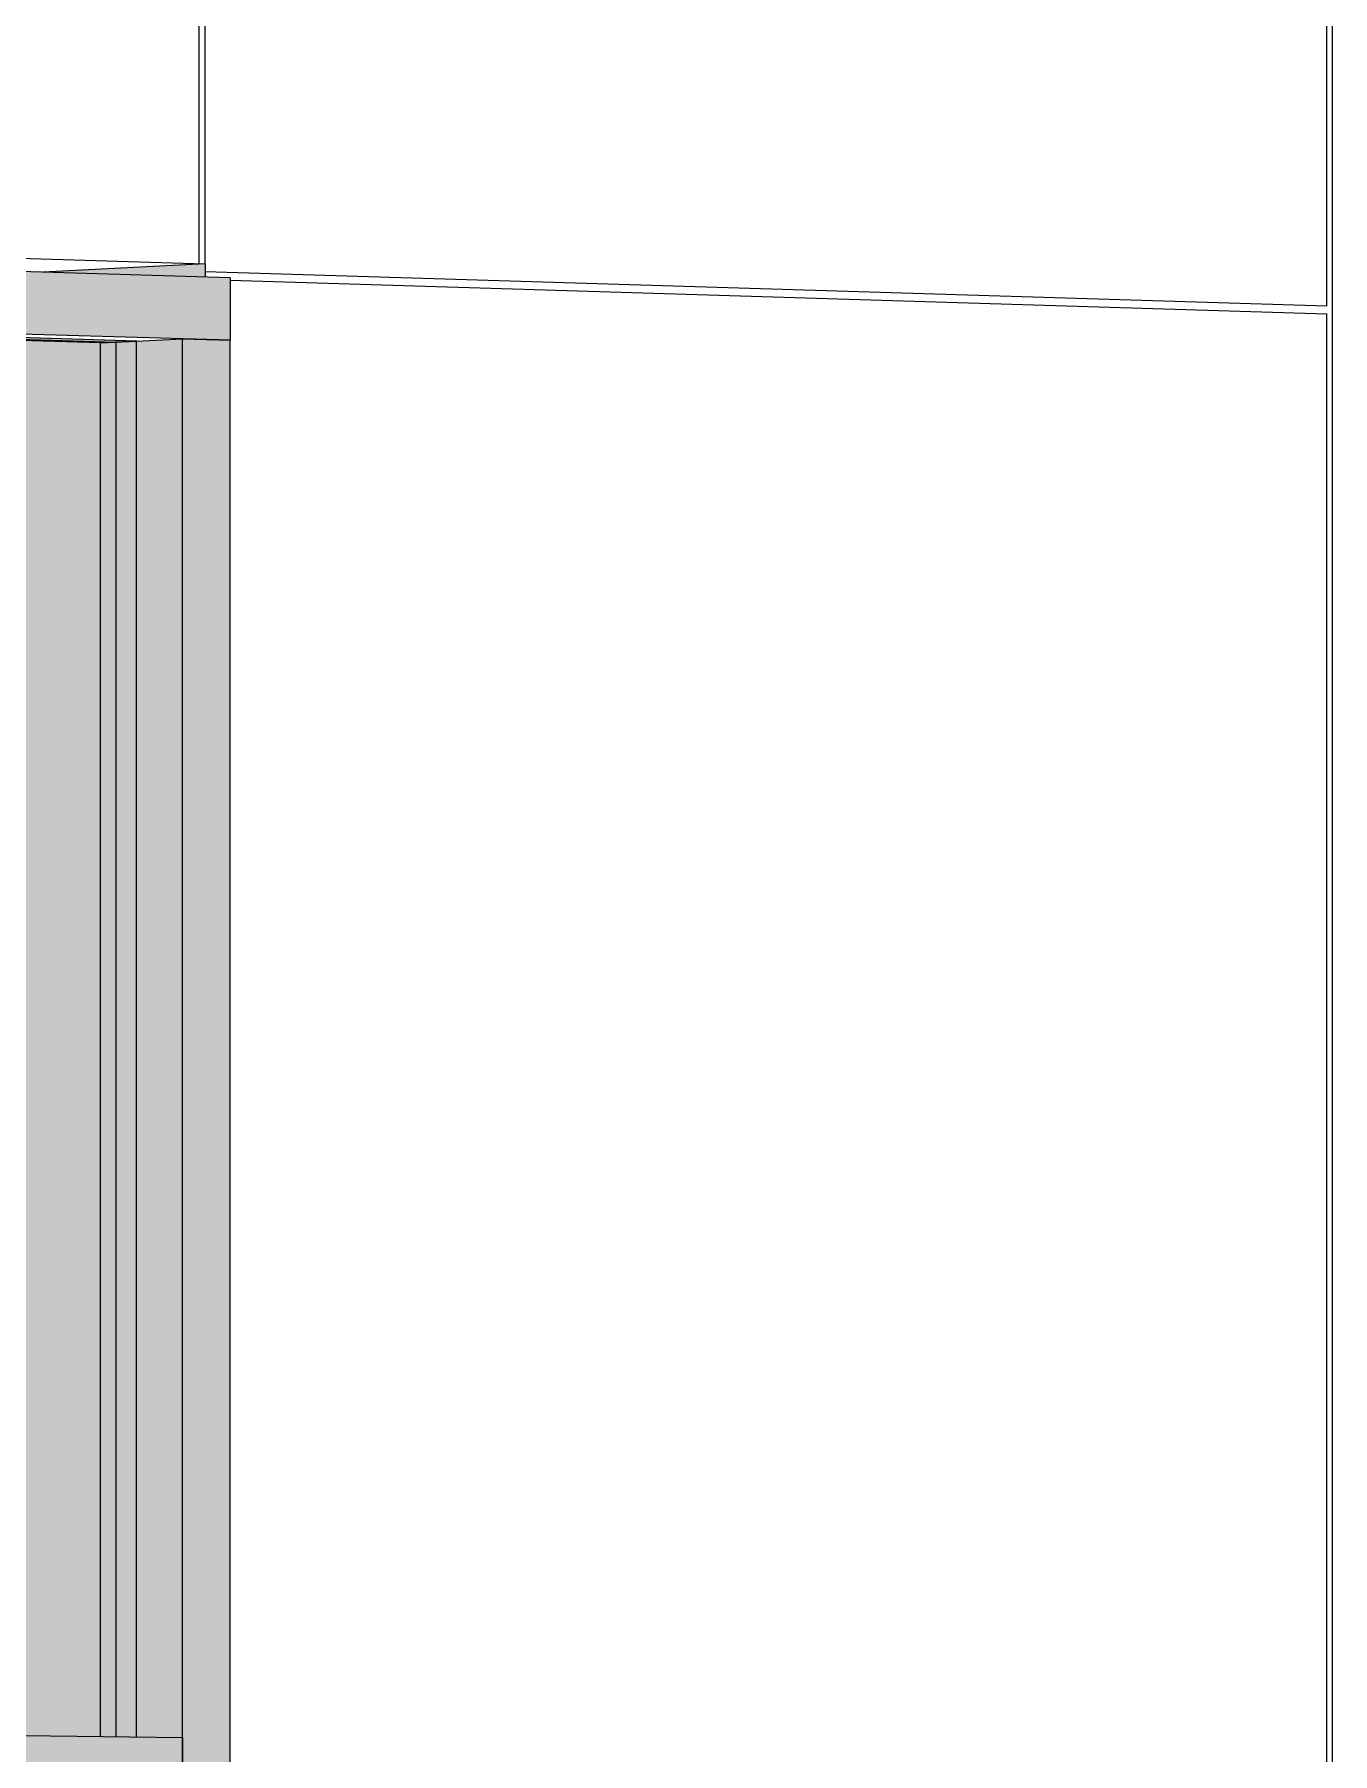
# Model space of a CAD drawing. Header units: inches. Extents: x 31213 to 31218, y -65 to 66.
# Drawn here: x 31215.13036 to 31215.1557, y 66.01922 to 66.05277 of the extents above; entities that cross this region are included whole.
import ezdxf

# ---------------------------------------------------------------- set-up
doc = ezdxf.new("R2010")
doc.units = ezdxf.units.IN
doc.header["$MEASUREMENT"] = 0
for name, color, linetype, lineweight in [('A-GLAZ-CURT', 52, 'Continuous', 9), ('A-GLAZ-CWMG', 51, 'Continuous', 9), ('A-WALL-PATT', 111, 'Continuous', 13), ('L-SITE-WALL', 31, 'Continuous', 13)]:
    doc.layers.add(name, color=color, linetype=linetype, lineweight=lineweight)

# ---------------------------------------------------------------- blocks, each defined once
blk = doc.blocks.new('FP_32-Looking North West')
at = {"layer": 'A-WALL-PATT', "lineweight": 9}
for p, q in [((-3322.747231, 66.048295), (-3322.747231, 66.077394)), ((-3322.747115, 66.048292), (-3322.747115, 66.077389)), ((-3322.725217, 66.047466), (-3322.725217, 66.076306)), ((-3322.725105, 66.018474), (-3322.725105, 66.0763)), ((-3322.725217, 66.047466), (-3322.747115, 66.048139)), ((-3322.746629, 66.047972), (-3322.725217, 66.047316)), ((-3322.725217, 65.989485), (-3322.725217, 66.047316))]:
    blk.add_line(p, q, dxfattribs=at)

msp = doc.modelspace()

# ---------------------------------------------------------------- hatches: boundary and pattern name
at = {"layer": 'A-GLAZ-CURT', "transparency": 33554458}
msp.add_hatch(color=256, dxfattribs=at).paths.add_polyline_path([(31215.132346, 66.019536), (31215.132346, 66.046785), (31215.117776, 66.04722), (31215.117776, 66.019718), (31215.127749, 66.019593)], flags=0)
at = {"layer": 'A-GLAZ-CWMG'}
for points in [[(31215.134174, 66.046801), (31215.134174, 66.04802), (31215.117302, 66.048538), (31215.117302, 66.047306), (31215.132116, 66.046862)], [(31215.132346, 66.019536), (31215.132346, 66.046785), (31215.131647, 66.046751), (31215.131647, 66.019545)], [(31215.133247, 66.019525), (31215.133247, 66.046829), (31215.132346, 66.046785), (31215.132346, 66.019536)], [(31215.134174, 66.018903), (31215.134174, 66.046801), (31215.133247, 66.046829), (31215.133247, 66.018914)], [(31215.133247, 66.018304), (31215.133247, 66.019525), (31215.117302, 66.019724), (31215.117302, 66.018491), (31215.127748, 66.018369)]]:
    msp.add_hatch(color=256, dxfattribs=at).paths.add_polyline_path(points, flags=0)
at = {"layer": 'L-SITE-WALL'}
msp.add_hatch(color=256, dxfattribs=at).paths.add_polyline_path([(31215.133688, 66.048036), (31215.133688, 66.048292), (31215.130526, 66.048134), (31215.133249, 66.048049)], flags=0)
h = msp.add_hatch(color=256, dxfattribs=at)
h.paths.add_polyline_path([(31215.129203, 65.960953), (31215.131648, 65.961038), (31215.131648, 65.987529), (31215.129203, 65.987509), (31215.129203, 65.960973)], flags=0)
h.paths.add_polyline_path([(31215.131648, 65.989392), (31215.131648, 66.016907), (31215.129707, 66.016902), (31215.129679, 66.016851), (31215.129203, 66.016856), (31215.129203, 65.989413), (31215.129633, 65.989414)], flags=0)
h.paths.add_polyline_path([(31215.131648, 66.019545), (31215.131648, 66.046752), (31215.129203, 66.046802), (31215.129203, 66.03663), (31215.130184, 66.036661), (31215.130185, 66.035834), (31215.129203, 66.035798), (31215.129203, 66.019576), (31215.131254, 66.01955)], flags=0)

# ---------------------------------------------------------------- linework, layer by layer
at = {"layer": 'A-GLAZ-CURT'}
for p, q in [((31215.132346, 66.046785), (31215.117776, 66.04722)), ((31215.117776, 66.047189), (31215.131946, 66.046766)), ((31215.132346, 66.046785), (31215.131946, 66.046766)), ((31215.131946, 66.046766), (31215.131946, 66.019541)), ((31215.132346, 66.019536), (31215.132346, 66.046785))]:
    msp.add_line(p, q, dxfattribs=at)
at = {"layer": 'A-GLAZ-CWMG'}
for p, q in [((31215.134174, 66.04802), (31215.117302, 66.048538)), ((31215.134174, 66.04802), (31215.134174, 66.046801)), ((31215.134174, 66.046801), (31215.117302, 66.047306)), ((31215.131647, 66.046751), (31215.117776, 66.047165)), ((31215.131647, 66.046751), (31215.132346, 66.046785)), ((31215.131647, 66.019545), (31215.131647, 66.046751)), ((31215.132346, 66.046785), (31215.133247, 66.046829)), ((31215.133247, 66.046829), (31215.134174, 66.046801)), ((31215.133247, 66.018914), (31215.133247, 66.046829)), ((31215.134174, 66.018903), (31215.134174, 66.046801)), ((31215.133247, 66.019525), (31215.117302, 66.019724)), ((31215.133247, 66.019525), (31215.133247, 66.018304))]:
    msp.add_line(p, q, dxfattribs=at)
at = {"layer": 'L-SITE-WALL'}
for p, q in [((31215.081207, 66.049911), (31215.133688, 66.048292)), ((31215.133688, 66.048292), (31215.130526, 66.048134)), ((31215.133688, 66.048292), (31215.133688, 66.048036))]:
    msp.add_line(p, q, dxfattribs=at)

# ---------------------------------------------------------------- block references
at = {"layer": 'L-SITE-WALL', "lineweight": 9}
msp.add_blockref('FP_32-Looking North West', (34537.880803, 0), dxfattribs=at)

doc.saveas('drawing.dxf')
